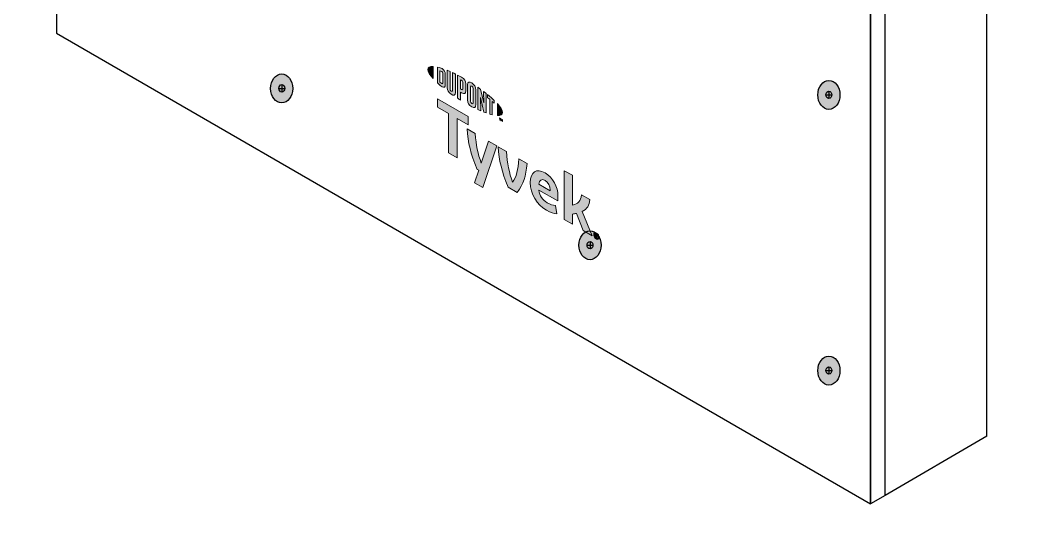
# Model space of a CAD drawing. Extents: x -1279 to 5791, y -3809 to 1769.
# Drawn here: x 387.8 to 720.5, y -3066.6 to -2899.1 of the extents above; entities that cross this region are included whole.
import ezdxf

# ---------------------------------------------------------------- set-up
doc = ezdxf.new("R2010")
doc.units = 0
doc.header["$MEASUREMENT"] = 0
for name, color, linetype, lineweight in [('G-ANNO-TTLB', 7, 'Continuous', 0), ('TYVEK', 7, 'Continuous', 0), ('X-REF - TRACED', 7, 'Continuous', 0)]:
    doc.layers.add(name, color=color, linetype=linetype, lineweight=lineweight)

# ---------------------------------------------------------------- blocks, each defined once
blk = doc.blocks.new('Block_109')
at = {"layer": 'TYVEK', "true_color": 0x003b71, "transparency": 33554687}
h = blk.add_hatch(color=156, dxfattribs=at)
h.dxf.hatch_style = 2
edge = h.paths.add_edge_path()
edge.add_ellipse((474.16, -2921.69), major_axis=(0, 4.78), ratio=0.766948, start_angle=0, end_angle=360)
h = blk.add_hatch(color=156, dxfattribs=at)
h.dxf.hatch_style = 2
edge = h.paths.add_edge_path()
edge.add_ellipse((654.83, -2923.84), major_axis=(0, 4.78), ratio=0.766948, start_angle=0, end_angle=360)
h = blk.add_hatch(color=156, dxfattribs=at)
h.dxf.hatch_style = 2
edge = h.paths.add_edge_path()
edge.add_ellipse((575.95, -2973.51), major_axis=(0, 4.78), ratio=0.766948, start_angle=0, end_angle=360)
h = blk.add_hatch(color=156, dxfattribs=at)
h.dxf.hatch_style = 2
edge = h.paths.add_edge_path()
edge.add_ellipse((654.83, -3014.95), major_axis=(0, 4.78), ratio=0.766948, start_angle=0, end_angle=360)
at = {"layer": 'TYVEK', "color": 18, "lineweight": 25, "true_color": 0x080808}
for p, q in [((474.16, -2920.43), (474.16, -2922.9)), ((473.19, -2921.66), (475.13, -2921.66)), ((653.86, -2923.81), (655.8, -2923.81)), ((654.83, -2922.58), (654.83, -2925.05)), ((574.98, -2973.48), (576.93, -2973.48)), ((575.95, -2972.24), (575.95, -2974.71)), ((654.83, -3013.69), (654.83, -3016.15)), ((653.86, -3014.92), (655.8, -3014.92))]:
    blk.add_line(p, q, dxfattribs=at)
at = {"layer": 'TYVEK', "color": 18, "lineweight": 25, "true_color": 0x000000}
for centre in [(474.16, -2921.69), (654.83, -2923.84), (575.95, -2973.51), (654.83, -3014.95)]:
    blk.add_ellipse(centre, major_axis=(0, 4.78), ratio=0.766948, dxfattribs=at)
at = {"layer": 'TYVEK', "color": 18, "lineweight": 25, "true_color": 0x080808}
for centre in [(474.16, -2921.66), (654.83, -2923.81), (575.95, -2973.48), (654.83, -3014.92)]:
    blk.add_ellipse(centre, major_axis=(0, 1.23), ratio=0.788846, dxfattribs=at)
blk = doc.blocks.new('Block_443')
at = {"layer": 'X-REF - TRACED', "true_color": 0x848484, "transparency": 33554687}
h = blk.add_hatch(color=252, dxfattribs=at)
h.dxf.hatch_style = 2
edge = h.paths.add_edge_path()
edge.add_spline(control_points=[(522.43, -2915.44), (522.43, -2916.16), (523.04, -2917.19), (524.11, -2918.39), (524.11, -2918.39), (524.11, -2914.45), (524.11, -2914.45), (523.04, -2914.41), (522.43, -2914.73), (522.43, -2915.44)], knot_values=[0, 0, 0, 0, 1, 1, 1, 2, 2, 2, 3, 3, 3, 3], degree=3, periodic=0)
h = blk.add_hatch(color=252, dxfattribs=at)
h.dxf.hatch_style = 2
edge = h.paths.add_edge_path()
edge.add_spline(control_points=[(527.31, -2919.87), (527.31, -2920.18), (527.16, -2920.18), (526.97, -2920.08), (526.82, -2919.99), (526.59, -2919.8), (526.41, -2919.63), (526.41, -2919.63), (526.41, -2915.86), (526.41, -2915.86), (526.59, -2915.91), (526.82, -2915.98), (526.97, -2916.07), (527.16, -2916.18), (527.31, -2916.37), (527.31, -2916.67), (527.31, -2916.67), (527.31, -2919.87), (527.31, -2919.87)], knot_values=[0, 0, 0, 0, 1, 1, 1, 2, 2, 2, 3, 3, 3, 4, 4, 4, 5, 5, 5, 6, 6, 6, 6], degree=3, periodic=0)
edge = h.paths.add_edge_path()
edge.add_spline(control_points=[(527.09, -2915.15), (526.79, -2914.98), (526.36, -2914.84), (525.59, -2914.66), (525.59, -2914.66), (525.59, -2919.89), (525.59, -2919.89), (526.27, -2920.52), (526.79, -2920.96), (527.09, -2921.13), (527.78, -2921.53), (528.16, -2921.27), (528.16, -2920.5), (528.16, -2920.5), (528.16, -2917.03), (528.16, -2917.03), (528.16, -2916.26), (527.78, -2915.55), (527.09, -2915.15)], knot_values=[0, 0, 0, 0, 1, 1, 1, 2, 2, 2, 3, 3, 3, 4, 4, 4, 5, 5, 5, 6, 6, 6, 6], degree=3, periodic=0)
h = blk.add_hatch(color=252, dxfattribs=at)
h.dxf.hatch_style = 2
edge = h.paths.add_edge_path()
edge.add_spline(control_points=[(530.56, -2922.36), (530.56, -2922.66), (530.47, -2922.8), (530.14, -2922.56), (529.81, -2922.33), (529.73, -2922.12), (529.73, -2921.77), (529.73, -2921.77), (529.73, -2916.08), (529.73, -2916.08), (529.51, -2915.98), (529.03, -2915.78), (528.83, -2915.7), (528.83, -2915.7), (528.83, -2921.45), (528.83, -2921.45), (528.83, -2922.37), (529.22, -2922.95), (530.14, -2923.6), (530.98, -2924.2), (531.5, -2924.01), (531.5, -2922.99), (531.5, -2922.99), (531.5, -2916.91), (531.5, -2916.91), (531.32, -2916.82), (530.74, -2916.55), (530.56, -2916.46), (530.56, -2916.46), (530.56, -2922.36), (530.56, -2922.36)], knot_values=[0, 0, 0, 0, 1, 1, 1, 2, 2, 2, 3, 3, 3, 4, 4, 4, 5, 5, 5, 6, 6, 6, 7, 7, 7, 8, 8, 8, 9, 9, 9, 10, 10, 10, 10], degree=3, periodic=0)
h = blk.add_hatch(color=252, dxfattribs=at)
h.dxf.hatch_style = 2
edge = h.paths.add_edge_path()
edge.add_spline(control_points=[(533.98, -2921.83), (533.98, -2922.16), (533.88, -2922.27), (533.5, -2922.05), (533.5, -2922.05), (533.17, -2921.86), (533.17, -2921.86), (533.17, -2921.86), (533.17, -2918.84), (533.17, -2918.84), (533.31, -2918.92), (533.39, -2918.96), (533.48, -2919.01), (533.89, -2919.25), (533.98, -2919.48), (533.98, -2919.82), (533.98, -2919.82), (533.98, -2921.83), (533.98, -2921.83)], knot_values=[0, 0, 0, 0, 1, 1, 1, 2, 2, 2, 3, 3, 3, 4, 4, 4, 5, 5, 5, 6, 6, 6, 6], degree=3, periodic=0)
edge = h.paths.add_edge_path()
edge.add_spline(control_points=[(533.53, -2917.98), (533.37, -2917.88), (532.78, -2917.56), (532.23, -2917.28), (532.23, -2917.28), (532.23, -2924.94), (532.23, -2924.94), (532.41, -2925.06), (532.9, -2925.37), (533.17, -2925.53), (533.17, -2925.53), (533.17, -2922.93), (533.17, -2922.93), (533.17, -2922.93), (533.53, -2923.14), (533.53, -2923.14), (534.52, -2923.7), (534.92, -2923.43), (534.92, -2922.46), (534.92, -2922.46), (534.92, -2920.21), (534.92, -2920.21), (534.92, -2919.25), (534.46, -2918.51), (533.53, -2917.98)], knot_values=[0, 0, 0, 0, 1, 1, 1, 2, 2, 2, 3, 3, 3, 4, 4, 4, 5, 5, 5, 6, 6, 6, 7, 7, 7, 8, 8, 8, 8], degree=3, periodic=0)
h = blk.add_hatch(color=252, dxfattribs=at)
h.dxf.hatch_style = 2
edge = h.paths.add_edge_path()
edge.add_spline(control_points=[(537.33, -2926.44), (537.33, -2926.74), (537.24, -2926.85), (536.91, -2926.67), (536.57, -2926.48), (536.47, -2926.26), (536.47, -2925.95), (536.47, -2925.95), (536.47, -2921.18), (536.47, -2921.18), (536.47, -2920.86), (536.57, -2920.74), (536.91, -2920.95), (537.24, -2921.15), (537.33, -2921.37), (537.33, -2921.67), (537.33, -2921.67), (537.33, -2926.44), (537.33, -2926.44)], knot_values=[0, 0, 0, 0, 1, 1, 1, 2, 2, 2, 3, 3, 3, 4, 4, 4, 5, 5, 5, 6, 6, 6, 6], degree=3, periodic=0)
edge = h.paths.add_edge_path()
edge.add_spline(control_points=[(536.91, -2919.88), (536.04, -2919.33), (535.52, -2919.47), (535.52, -2920.48), (535.52, -2920.48), (535.52, -2925.49), (535.52, -2925.49), (535.52, -2926.55), (535.99, -2927.26), (536.91, -2927.74), (537.81, -2928.22), (538.27, -2928.1), (538.27, -2926.97), (538.27, -2926.97), (538.27, -2922.19), (538.27, -2922.19), (538.27, -2921.11), (537.85, -2920.48), (536.91, -2919.88)], knot_values=[0, 0, 0, 0, 1, 1, 1, 2, 2, 2, 3, 3, 3, 4, 4, 4, 5, 5, 5, 6, 6, 6, 6], degree=3, periodic=0)
h = blk.add_hatch(color=252, dxfattribs=at)
h.dxf.hatch_style = 2
edge = h.paths.add_edge_path()
edge.add_spline(control_points=[(540.88, -2926.44), (540.88, -2926.44), (539.84, -2921.95), (539.84, -2921.95), (539.55, -2921.74), (539.21, -2921.5), (538.95, -2921.32), (538.95, -2921.32), (538.95, -2928.66), (538.95, -2928.66), (539.13, -2928.75), (539.61, -2928.96), (539.85, -2929.07), (539.85, -2929.07), (539.78, -2924.7), (539.78, -2924.7), (539.78, -2924.7), (540.88, -2929.49), (540.88, -2929.49), (541.11, -2929.58), (541.45, -2929.71), (541.68, -2929.79), (541.68, -2929.79), (541.68, -2923.34), (541.68, -2923.34), (541.44, -2923.15), (541.02, -2922.82), (540.81, -2922.67), (540.81, -2922.67), (540.88, -2926.44), (540.88, -2926.44)], knot_values=[0, 0, 0, 0, 1, 1, 1, 2, 2, 2, 3, 3, 3, 4, 4, 4, 5, 5, 5, 6, 6, 6, 7, 7, 7, 8, 8, 8, 9, 9, 9, 10, 10, 10, 10], degree=3, periodic=0)
h = blk.add_hatch(color=252, dxfattribs=at)
h.dxf.hatch_style = 2
edge = h.paths.add_edge_path()
edge.add_spline(control_points=[(542.14, -2924.74), (542.38, -2924.92), (542.6, -2925.1), (542.83, -2925.29), (542.83, -2925.29), (542.83, -2930.17), (542.83, -2930.17), (543.03, -2930.23), (543.41, -2930.34), (543.67, -2930.4), (543.67, -2930.4), (543.67, -2926), (543.67, -2926), (543.91, -2926.22), (544.14, -2926.42), (544.35, -2926.61), (544.35, -2926.61), (544.35, -2925.67), (544.35, -2925.67), (543.69, -2925.02), (542.98, -2924.39), (542.14, -2923.71), (542.14, -2923.71), (542.14, -2924.74), (542.14, -2924.74)], knot_values=[0, 0, 0, 0, 1, 1, 1, 2, 2, 2, 3, 3, 3, 4, 4, 4, 5, 5, 5, 6, 6, 6, 7, 7, 7, 8, 8, 8, 8], degree=3, periodic=0)
h = blk.add_hatch(color=252, dxfattribs=at)
h.dxf.hatch_style = 2
edge = h.paths.add_edge_path()
edge.add_spline(control_points=[(547.04, -2929.65), (547.04, -2930.37), (546.43, -2930.69), (545.36, -2930.66), (545.36, -2930.66), (545.36, -2926.71), (545.36, -2926.71), (546.43, -2927.91), (547.04, -2928.93), (547.04, -2929.65)], knot_values=[0, 0, 0, 0, 1, 1, 1, 2, 2, 2, 3, 3, 3, 3], degree=3, periodic=0)
h = blk.add_hatch(color=252, dxfattribs=at)
h.dxf.hatch_style = 2
edge = h.paths.add_edge_path()
edge.add_spline(control_points=[(546.54, -2931.73), (546.54, -2931.73), (546.64, -2931.79), (546.64, -2931.79), (546.64, -2931.79), (546.79, -2932.15), (546.79, -2932.15), (546.79, -2932.15), (546.94, -2931.97), (546.94, -2931.97), (546.94, -2931.97), (547.04, -2932.02), (547.04, -2932.02), (547.04, -2932.02), (547.04, -2932.59), (547.04, -2932.59), (547.04, -2932.59), (546.95, -2932.54), (546.95, -2932.54), (546.95, -2932.54), (546.95, -2932.13), (546.95, -2932.13), (546.95, -2932.13), (546.79, -2932.32), (546.79, -2932.32), (546.79, -2932.32), (546.78, -2932.31), (546.78, -2932.31), (546.78, -2932.31), (546.63, -2931.95), (546.63, -2931.95), (546.63, -2931.95), (546.63, -2932.36), (546.63, -2932.36), (546.63, -2932.36), (546.54, -2932.3), (546.54, -2932.3), (546.54, -2932.3), (546.54, -2931.73), (546.54, -2931.73)], knot_values=[0, 0, 0, 0, 1, 1, 1, 2, 2, 2, 3, 3, 3, 4, 4, 4, 5, 5, 5, 6, 6, 6, 7, 7, 7, 8, 8, 8, 9, 9, 9, 10, 10, 10, 11, 11, 11, 12, 12, 12, 13, 13, 13, 13], degree=3, periodic=0)
edge = h.paths.add_edge_path()
edge.add_spline(control_points=[(546.18, -2931.63), (546.18, -2931.63), (546.03, -2931.54), (546.03, -2931.54), (546.03, -2931.54), (546.03, -2931.44), (546.03, -2931.44), (546.03, -2931.44), (546.43, -2931.67), (546.43, -2931.67), (546.43, -2931.67), (546.43, -2931.77), (546.43, -2931.77), (546.43, -2931.77), (546.28, -2931.68), (546.28, -2931.68), (546.28, -2931.68), (546.28, -2932.15), (546.28, -2932.15), (546.28, -2932.15), (546.18, -2932.1), (546.18, -2932.1), (546.18, -2932.1), (546.18, -2931.63), (546.18, -2931.63)], knot_values=[0, 0, 0, 0, 1, 1, 1, 2, 2, 2, 3, 3, 3, 4, 4, 4, 5, 5, 5, 6, 6, 6, 7, 7, 7, 8, 8, 8, 8], degree=3, periodic=0)
at = {"layer": 'X-REF - TRACED'}
for points, knots in [([(522.43, -2915.44), (522.43, -2916.16), (523.04, -2917.19), (524.11, -2918.39), (524.11, -2918.39), (524.11, -2914.45), (524.11, -2914.45), (523.04, -2914.41), (522.43, -2914.73), (522.43, -2915.44)], [0, 0, 0, 0, 1, 1, 1, 2, 2, 2, 3, 3, 3, 3]), ([(527.09, -2915.15), (526.79, -2914.98), (526.36, -2914.84), (525.59, -2914.66), (525.59, -2914.66), (525.59, -2919.89), (525.59, -2919.89), (526.27, -2920.52), (526.79, -2920.96), (527.09, -2921.13), (527.78, -2921.53), (528.16, -2921.27), (528.16, -2920.5), (528.16, -2920.5), (528.16, -2917.03), (528.16, -2917.03), (528.16, -2916.26), (527.78, -2915.55), (527.09, -2915.15)], [0, 0, 0, 0, 1, 1, 1, 2, 2, 2, 3, 3, 3, 4, 4, 4, 5, 5, 5, 6, 6, 6, 6]), ([(527.31, -2919.87), (527.31, -2920.18), (527.16, -2920.18), (526.97, -2920.08), (526.82, -2919.99), (526.59, -2919.8), (526.41, -2919.63), (526.41, -2919.63), (526.41, -2915.86), (526.41, -2915.86), (526.59, -2915.91), (526.82, -2915.98), (526.97, -2916.07), (527.16, -2916.18), (527.31, -2916.37), (527.31, -2916.67), (527.31, -2916.67), (527.31, -2919.87), (527.31, -2919.87)], [0, 0, 0, 0, 1, 1, 1, 2, 2, 2, 3, 3, 3, 4, 4, 4, 5, 5, 5, 6, 6, 6, 6]), ([(530.56, -2922.36), (530.56, -2922.66), (530.47, -2922.8), (530.14, -2922.56), (529.81, -2922.33), (529.73, -2922.12), (529.73, -2921.77), (529.73, -2921.77), (529.73, -2916.08), (529.73, -2916.08), (529.51, -2915.98), (529.03, -2915.78), (528.83, -2915.7), (528.83, -2915.7), (528.83, -2921.45), (528.83, -2921.45), (528.83, -2922.37), (529.22, -2922.95), (530.14, -2923.6), (530.98, -2924.2), (531.5, -2924.01), (531.5, -2922.99), (531.5, -2922.99), (531.5, -2916.91), (531.5, -2916.91), (531.32, -2916.82), (530.74, -2916.55), (530.56, -2916.46), (530.56, -2916.46), (530.56, -2922.36), (530.56, -2922.36)], [0, 0, 0, 0, 1, 1, 1, 2, 2, 2, 3, 3, 3, 4, 4, 4, 5, 5, 5, 6, 6, 6, 7, 7, 7, 8, 8, 8, 9, 9, 9, 10, 10, 10, 10]), ([(533.53, -2917.98), (533.37, -2917.88), (532.78, -2917.56), (532.23, -2917.28), (532.23, -2917.28), (532.23, -2924.94), (532.23, -2924.94), (532.41, -2925.06), (532.9, -2925.37), (533.17, -2925.53), (533.17, -2925.53), (533.17, -2922.93), (533.17, -2922.93), (533.17, -2922.93), (533.53, -2923.14), (533.53, -2923.14), (534.52, -2923.7), (534.92, -2923.43), (534.92, -2922.46), (534.92, -2922.46), (534.92, -2920.21), (534.92, -2920.21), (534.92, -2919.25), (534.46, -2918.51), (533.53, -2917.98)], [0, 0, 0, 0, 1, 1, 1, 2, 2, 2, 3, 3, 3, 4, 4, 4, 5, 5, 5, 6, 6, 6, 7, 7, 7, 8, 8, 8, 8]), ([(533.98, -2921.83), (533.98, -2922.16), (533.88, -2922.27), (533.5, -2922.05), (533.5, -2922.05), (533.17, -2921.86), (533.17, -2921.86), (533.17, -2921.86), (533.17, -2918.84), (533.17, -2918.84), (533.31, -2918.92), (533.39, -2918.96), (533.48, -2919.01), (533.89, -2919.25), (533.98, -2919.48), (533.98, -2919.82), (533.98, -2919.82), (533.98, -2921.83), (533.98, -2921.83)], [0, 0, 0, 0, 1, 1, 1, 2, 2, 2, 3, 3, 3, 4, 4, 4, 5, 5, 5, 6, 6, 6, 6]), ([(536.91, -2919.88), (536.04, -2919.33), (535.52, -2919.47), (535.52, -2920.48), (535.52, -2920.48), (535.52, -2925.49), (535.52, -2925.49), (535.52, -2926.55), (535.99, -2927.26), (536.91, -2927.74), (537.81, -2928.22), (538.27, -2928.1), (538.27, -2926.97), (538.27, -2926.97), (538.27, -2922.19), (538.27, -2922.19), (538.27, -2921.11), (537.85, -2920.48), (536.91, -2919.88)], [0, 0, 0, 0, 1, 1, 1, 2, 2, 2, 3, 3, 3, 4, 4, 4, 5, 5, 5, 6, 6, 6, 6]), ([(537.33, -2926.44), (537.33, -2926.74), (537.24, -2926.85), (536.91, -2926.67), (536.57, -2926.48), (536.47, -2926.26), (536.47, -2925.95), (536.47, -2925.95), (536.47, -2921.18), (536.47, -2921.18), (536.47, -2920.86), (536.57, -2920.74), (536.91, -2920.95), (537.24, -2921.15), (537.33, -2921.37), (537.33, -2921.67), (537.33, -2921.67), (537.33, -2926.44), (537.33, -2926.44)], [0, 0, 0, 0, 1, 1, 1, 2, 2, 2, 3, 3, 3, 4, 4, 4, 5, 5, 5, 6, 6, 6, 6]), ([(540.88, -2926.44), (540.88, -2926.44), (539.84, -2921.95), (539.84, -2921.95), (539.55, -2921.74), (539.21, -2921.5), (538.95, -2921.32), (538.95, -2921.32), (538.95, -2928.66), (538.95, -2928.66), (539.13, -2928.75), (539.61, -2928.96), (539.85, -2929.07), (539.85, -2929.07), (539.78, -2924.7), (539.78, -2924.7), (539.78, -2924.7), (540.88, -2929.49), (540.88, -2929.49), (541.11, -2929.58), (541.45, -2929.71), (541.68, -2929.79), (541.68, -2929.79), (541.68, -2923.34), (541.68, -2923.34), (541.44, -2923.15), (541.02, -2922.82), (540.81, -2922.67), (540.81, -2922.67), (540.88, -2926.44), (540.88, -2926.44)], [0, 0, 0, 0, 1, 1, 1, 2, 2, 2, 3, 3, 3, 4, 4, 4, 5, 5, 5, 6, 6, 6, 7, 7, 7, 8, 8, 8, 9, 9, 9, 10, 10, 10, 10]), ([(542.14, -2924.74), (542.38, -2924.92), (542.6, -2925.1), (542.83, -2925.29), (542.83, -2925.29), (542.83, -2930.17), (542.83, -2930.17), (543.03, -2930.23), (543.41, -2930.34), (543.67, -2930.4), (543.67, -2930.4), (543.67, -2926), (543.67, -2926), (543.91, -2926.22), (544.14, -2926.42), (544.35, -2926.61), (544.35, -2926.61), (544.35, -2925.67), (544.35, -2925.67), (543.69, -2925.02), (542.98, -2924.39), (542.14, -2923.71), (542.14, -2923.71), (542.14, -2924.74), (542.14, -2924.74)], [0, 0, 0, 0, 1, 1, 1, 2, 2, 2, 3, 3, 3, 4, 4, 4, 5, 5, 5, 6, 6, 6, 7, 7, 7, 8, 8, 8, 8]), ([(547.04, -2929.65), (547.04, -2930.37), (546.43, -2930.69), (545.36, -2930.66), (545.36, -2930.66), (545.36, -2926.71), (545.36, -2926.71), (546.43, -2927.91), (547.04, -2928.93), (547.04, -2929.65)], [0, 0, 0, 0, 1, 1, 1, 2, 2, 2, 3, 3, 3, 3]), ([(546.18, -2931.63), (546.18, -2931.63), (546.03, -2931.54), (546.03, -2931.54), (546.03, -2931.54), (546.03, -2931.44), (546.03, -2931.44), (546.03, -2931.44), (546.43, -2931.67), (546.43, -2931.67), (546.43, -2931.67), (546.43, -2931.77), (546.43, -2931.77), (546.43, -2931.77), (546.28, -2931.68), (546.28, -2931.68), (546.28, -2931.68), (546.28, -2932.15), (546.28, -2932.15), (546.28, -2932.15), (546.18, -2932.1), (546.18, -2932.1), (546.18, -2932.1), (546.18, -2931.63), (546.18, -2931.63)], [0, 0, 0, 0, 1, 1, 1, 2, 2, 2, 3, 3, 3, 4, 4, 4, 5, 5, 5, 6, 6, 6, 7, 7, 7, 8, 8, 8, 8]), ([(546.54, -2931.73), (546.54, -2931.73), (546.64, -2931.79), (546.64, -2931.79), (546.64, -2931.79), (546.79, -2932.15), (546.79, -2932.15), (546.79, -2932.15), (546.94, -2931.97), (546.94, -2931.97), (546.94, -2931.97), (547.04, -2932.02), (547.04, -2932.02), (547.04, -2932.02), (547.04, -2932.59), (547.04, -2932.59), (547.04, -2932.59), (546.95, -2932.54), (546.95, -2932.54), (546.95, -2932.54), (546.95, -2932.13), (546.95, -2932.13), (546.95, -2932.13), (546.79, -2932.32), (546.79, -2932.32), (546.79, -2932.32), (546.78, -2932.31), (546.78, -2932.31), (546.78, -2932.31), (546.63, -2931.95), (546.63, -2931.95), (546.63, -2931.95), (546.63, -2932.36), (546.63, -2932.36), (546.63, -2932.36), (546.54, -2932.3), (546.54, -2932.3), (546.54, -2932.3), (546.54, -2931.73), (546.54, -2931.73)], [0, 0, 0, 0, 1, 1, 1, 2, 2, 2, 3, 3, 3, 4, 4, 4, 5, 5, 5, 6, 6, 6, 7, 7, 7, 8, 8, 8, 9, 9, 9, 10, 10, 10, 11, 11, 11, 12, 12, 12, 13, 13, 13, 13])]:
    blk.add_open_spline(points, degree=3, knots=knots, dxfattribs=at)
blk = doc.blocks.new('Block_447')
at = {"layer": 'X-REF - TRACED', "true_color": 0x848484, "transparency": 33554687}
h = blk.add_hatch(color=252, dxfattribs=at)
h.dxf.hatch_style = 2
h.paths.add_polyline_path([(535.69, -2930.98), (525.59, -2925.14), (525.59, -2927.89), (529.23, -2929.99), (529.23, -2942.99), (532.04, -2944.61), (532.04, -2931.61), (535.69, -2933.72)])
h = blk.add_hatch(color=252, dxfattribs=at)
h.dxf.hatch_style = 2
edge = h.paths.add_edge_path()
edge.add_spline(control_points=[(552.48, -2944.92), (552.3, -2948.66), (551.56, -2950.84), (550.4, -2952.71), (549.28, -2949.53), (548.55, -2946.5), (548.34, -2942.53), (548.34, -2942.53), (545.61, -2940.96), (545.61, -2940.96), (545.91, -2945.65), (546.79, -2949.06), (548.91, -2954.35), (548.91, -2954.35), (551.91, -2956.08), (551.91, -2956.08), (553.95, -2953.19), (554.79, -2950.78), (555.18, -2946.48), (555.18, -2946.48), (552.48, -2944.92), (552.48, -2944.92)], knot_values=[0, 0, 0, 0, 1, 1, 1, 2, 2, 2, 3, 3, 3, 4, 4, 4, 5, 5, 5, 6, 6, 6, 7, 7, 7, 7], degree=3, periodic=0)
h = blk.add_hatch(color=252, dxfattribs=at)
h.dxf.hatch_style = 2
edge = h.paths.add_edge_path()
edge.add_spline(control_points=[(559.05, -2953.37), (559.05, -2953.37), (562.77, -2955.52), (562.77, -2955.52), (562.77, -2955.52), (562.77, -2955.25), (562.77, -2955.25), (562.77, -2953.99), (562.19, -2952.73), (561.11, -2952.11), (559.97, -2951.45), (559.22, -2951.94), (559.05, -2953.37)], knot_values=[0, 0, 0, 0, 1, 1, 1, 2, 2, 2, 3, 3, 3, 4, 4, 4, 4], degree=3, periodic=0)
edge = h.paths.add_edge_path()
edge.add_spline(control_points=[(564.99, -2963.14), (564.13, -2963.09), (562.85, -2962.67), (561.56, -2961.92), (558.4, -2960.1), (556.24, -2956.56), (556.24, -2952.83), (556.24, -2949.25), (558.22, -2947.97), (561.11, -2949.63), (563.68, -2951.12), (565.36, -2954.18), (565.36, -2957.19), (565.36, -2957.87), (565.32, -2958.43), (565.28, -2958.86), (565.28, -2958.86), (559.09, -2955.28), (559.09, -2955.28), (559.34, -2957.22), (560.26, -2958.57), (561.83, -2959.47), (562.79, -2960.03), (563.72, -2960.31), (564.56, -2960.39), (564.56, -2960.39), (564.99, -2963.14), (564.99, -2963.14)], knot_values=[0, 0, 0, 0, 1, 1, 1, 2, 2, 2, 3, 3, 3, 4, 4, 4, 5, 5, 5, 6, 6, 6, 7, 7, 7, 8, 8, 8, 9, 9, 9, 9], degree=3, periodic=0)
h = blk.add_hatch(color=252, dxfattribs=at)
h.dxf.hatch_style = 2
edge = h.paths.add_edge_path()
edge.add_spline(control_points=[(573.38, -2962.34), (573.38, -2962.34), (576.64, -2970.36), (576.64, -2970.36), (576.64, -2970.36), (573.7, -2968.66), (573.7, -2968.66), (573.7, -2968.66), (571.44, -2962.98), (571.44, -2962.98), (571.03, -2963.07), (570.6, -2963.16), (570.13, -2963.23), (570.13, -2963.23), (570.13, -2966.6), (570.13, -2966.6), (570.13, -2966.6), (567.42, -2965.04), (567.42, -2965.04), (567.42, -2965.04), (567.42, -2948.92), (567.42, -2948.92), (567.42, -2948.92), (570.13, -2950.32), (570.13, -2950.32), (570.13, -2950.32), (570.13, -2960.24), (570.13, -2960.24), (571.97, -2959.93), (572.88, -2958.88), (573.19, -2956.88), (573.19, -2956.88), (575.88, -2958.43), (575.88, -2958.43), (575.82, -2960.33), (574.95, -2961.56), (573.38, -2962.34)], knot_values=[0, 0, 0, 0, 1, 1, 1, 2, 2, 2, 3, 3, 3, 4, 4, 4, 5, 5, 5, 6, 6, 6, 7, 7, 7, 8, 8, 8, 9, 9, 9, 10, 10, 10, 11, 11, 11, 12, 12, 12, 12], degree=3, periodic=0)
at = {"layer": 'X-REF - TRACED'}
blk.add_lwpolyline([(535.69, -2930.98), (525.59, -2925.14), (525.59, -2927.89), (529.23, -2929.99), (529.23, -2942.99), (532.04, -2944.61), (532.04, -2931.61), (535.69, -2933.72)], close=True, dxfattribs=at)
for points, knots in [([(552.48, -2944.92), (552.3, -2948.66), (551.56, -2950.84), (550.4, -2952.71), (549.28, -2949.53), (548.55, -2946.5), (548.34, -2942.53), (548.34, -2942.53), (545.61, -2940.96), (545.61, -2940.96), (545.91, -2945.65), (546.79, -2949.06), (548.91, -2954.35), (548.91, -2954.35), (551.91, -2956.08), (551.91, -2956.08), (553.95, -2953.19), (554.79, -2950.78), (555.18, -2946.48), (555.18, -2946.48), (552.48, -2944.92), (552.48, -2944.92)], [0, 0, 0, 0, 1, 1, 1, 2, 2, 2, 3, 3, 3, 4, 4, 4, 5, 5, 5, 6, 6, 6, 7, 7, 7, 7]), ([(564.99, -2963.14), (564.13, -2963.09), (562.85, -2962.67), (561.56, -2961.92), (558.4, -2960.1), (556.24, -2956.56), (556.24, -2952.83), (556.24, -2949.25), (558.22, -2947.97), (561.11, -2949.63), (563.68, -2951.12), (565.36, -2954.18), (565.36, -2957.19), (565.36, -2957.87), (565.32, -2958.43), (565.28, -2958.86), (565.28, -2958.86), (559.09, -2955.28), (559.09, -2955.28), (559.34, -2957.22), (560.26, -2958.57), (561.83, -2959.47), (562.79, -2960.03), (563.72, -2960.31), (564.56, -2960.39), (564.56, -2960.39), (564.99, -2963.14), (564.99, -2963.14)], [0, 0, 0, 0, 1, 1, 1, 2, 2, 2, 3, 3, 3, 4, 4, 4, 5, 5, 5, 6, 6, 6, 7, 7, 7, 8, 8, 8, 9, 9, 9, 9]), ([(559.05, -2953.37), (559.05, -2953.37), (562.77, -2955.52), (562.77, -2955.52), (562.77, -2955.52), (562.77, -2955.25), (562.77, -2955.25), (562.77, -2953.99), (562.19, -2952.73), (561.11, -2952.11), (559.97, -2951.45), (559.22, -2951.94), (559.05, -2953.37)], [0, 0, 0, 0, 1, 1, 1, 2, 2, 2, 3, 3, 3, 4, 4, 4, 4]), ([(573.38, -2962.34), (573.38, -2962.34), (576.64, -2970.36), (576.64, -2970.36), (576.64, -2970.36), (573.7, -2968.66), (573.7, -2968.66), (573.7, -2968.66), (571.44, -2962.98), (571.44, -2962.98), (571.03, -2963.07), (570.6, -2963.16), (570.13, -2963.23), (570.13, -2963.23), (570.13, -2966.6), (570.13, -2966.6), (570.13, -2966.6), (567.42, -2965.04), (567.42, -2965.04), (567.42, -2965.04), (567.42, -2948.92), (567.42, -2948.92), (567.42, -2948.92), (570.13, -2950.32), (570.13, -2950.32), (570.13, -2950.32), (570.13, -2960.24), (570.13, -2960.24), (571.97, -2959.93), (572.88, -2958.88), (573.19, -2956.88), (573.19, -2956.88), (575.88, -2958.43), (575.88, -2958.43), (575.82, -2960.33), (574.95, -2961.56), (573.38, -2962.34)], [0, 0, 0, 0, 1, 1, 1, 2, 2, 2, 3, 3, 3, 4, 4, 4, 5, 5, 5, 6, 6, 6, 7, 7, 7, 8, 8, 8, 9, 9, 9, 10, 10, 10, 11, 11, 11, 12, 12, 12, 12])]:
    blk.add_open_spline(points, degree=3, knots=knots, dxfattribs=at)
blk = doc.blocks.new('Block_446')
at = {"layer": 'X-REF - TRACED', "true_color": 0x848484, "transparency": 33554687}
h = blk.add_hatch(color=252, dxfattribs=at)
h.dxf.hatch_style = 2
edge = h.paths.add_edge_path()
edge.add_spline(control_points=[(542.43, -2939.12), (542.43, -2939.12), (540, -2946.36), (540, -2946.36), (538.96, -2943.33), (538.29, -2940.4), (538.08, -2936.61), (538.08, -2936.61), (535.36, -2935.04), (535.36, -2935.04), (535.65, -2939.73), (536.54, -2943.14), (538.65, -2948.43), (538.65, -2948.43), (539.2, -2948.74), (539.2, -2948.74), (539.2, -2948.74), (537.81, -2952.88), (537.81, -2952.88), (537.81, -2952.88), (540.52, -2954.45), (540.52, -2954.45), (540.52, -2954.45), (545.13, -2940.68), (545.13, -2940.68), (545.13, -2940.68), (542.43, -2939.12), (542.43, -2939.12)], knot_values=[0, 0, 0, 0, 1, 1, 1, 2, 2, 2, 3, 3, 3, 4, 4, 4, 5, 5, 5, 6, 6, 6, 7, 7, 7, 8, 8, 8, 9, 9, 9, 9], degree=3, periodic=0)
at = {"layer": 'X-REF - TRACED'}
blk.add_open_spline([(542.43, -2939.12), (542.43, -2939.12), (540, -2946.36), (540, -2946.36), (538.96, -2943.33), (538.29, -2940.4), (538.08, -2936.61), (538.08, -2936.61), (535.36, -2935.04), (535.36, -2935.04), (535.65, -2939.73), (536.54, -2943.14), (538.65, -2948.43), (538.65, -2948.43), (539.2, -2948.74), (539.2, -2948.74), (539.2, -2948.74), (537.81, -2952.88), (537.81, -2952.88), (537.81, -2952.88), (540.52, -2954.45), (540.52, -2954.45), (540.52, -2954.45), (545.13, -2940.68), (545.13, -2940.68), (545.13, -2940.68), (542.43, -2939.12), (542.43, -2939.12)], degree=3, knots=[0, 0, 0, 0, 1, 1, 1, 2, 2, 2, 3, 3, 3, 4, 4, 4, 5, 5, 5, 6, 6, 6, 7, 7, 7, 8, 8, 8, 9, 9, 9, 9], dxfattribs=at)
blk.add_blockref('Block_447', (0, 0), dxfattribs=at)
blk = doc.blocks.new('Block_448')
at = {"layer": 'X-REF - TRACED', "true_color": 0x848484, "transparency": 33554687}
h = blk.add_hatch(color=252, dxfattribs=at)
h.dxf.hatch_style = 2
edge = h.paths.add_edge_path()
edge.add_spline(control_points=[(577.94, -2970.05), (577.94, -2970.05), (577.94, -2970.34), (577.94, -2970.34), (577.94, -2970.34), (578.05, -2970.41), (578.05, -2970.41), (578.16, -2970.47), (578.22, -2970.47), (578.22, -2970.36), (578.22, -2970.25), (578.16, -2970.18), (578.05, -2970.11), (578.05, -2970.11), (577.94, -2970.05), (577.94, -2970.05)], knot_values=[0, 0, 0, 0, 1, 1, 1, 2, 2, 2, 3, 3, 3, 4, 4, 4, 5, 5, 5, 5], degree=3, periodic=0)
edge = h.paths.add_edge_path()
edge.add_spline(control_points=[(577.75, -2969.75), (577.75, -2969.75), (578.05, -2969.93), (578.05, -2969.93), (578.29, -2970.06), (578.4, -2970.26), (578.4, -2970.47), (578.4, -2970.61), (578.35, -2970.68), (578.23, -2970.66), (578.29, -2970.83), (578.37, -2970.99), (578.46, -2971.18), (578.46, -2971.18), (578.24, -2971.05), (578.24, -2971.05), (578.15, -2970.88), (578.09, -2970.74), (578.04, -2970.59), (578.04, -2970.59), (577.94, -2970.53), (577.94, -2970.53), (577.94, -2970.53), (577.94, -2970.88), (577.94, -2970.88), (577.94, -2970.88), (577.75, -2970.77), (577.75, -2970.77), (577.75, -2970.77), (577.75, -2969.75), (577.75, -2969.75)], knot_values=[0, 0, 0, 0, 1, 1, 1, 2, 2, 2, 3, 3, 3, 4, 4, 4, 5, 5, 5, 6, 6, 6, 7, 7, 7, 8, 8, 8, 9, 9, 9, 10, 10, 10, 10], degree=3, periodic=0)
edge = h.paths.add_edge_path()
edge.add_spline(control_points=[(578.06, -2969.67), (577.64, -2969.43), (577.39, -2969.57), (577.39, -2970.07), (577.39, -2970.59), (577.64, -2971), (578.06, -2971.25), (578.49, -2971.5), (578.73, -2971.36), (578.73, -2970.85), (578.73, -2970.34), (578.49, -2969.92), (578.06, -2969.67)], knot_values=[0, 0, 0, 0, 1, 1, 1, 2, 2, 2, 3, 3, 3, 4, 4, 4, 4], degree=3, periodic=0)
edge = h.paths.add_edge_path()
edge.add_spline(control_points=[(578.06, -2969.47), (578.59, -2969.77), (578.94, -2970.36), (578.94, -2970.97), (578.94, -2971.57), (578.58, -2971.75), (578.06, -2971.45), (577.53, -2971.14), (577.19, -2970.56), (577.19, -2969.96), (577.19, -2969.35), (577.53, -2969.16), (578.06, -2969.47)], knot_values=[0, 0, 0, 0, 1, 1, 1, 2, 2, 2, 3, 3, 3, 4, 4, 4, 4], degree=3, periodic=0)
at = {"layer": 'X-REF - TRACED'}
for points, knots in [([(578.06, -2969.47), (578.59, -2969.77), (578.94, -2970.36), (578.94, -2970.97), (578.94, -2971.57), (578.58, -2971.75), (578.06, -2971.45), (577.53, -2971.14), (577.19, -2970.56), (577.19, -2969.96), (577.19, -2969.35), (577.53, -2969.16), (578.06, -2969.47)], [0, 0, 0, 0, 1, 1, 1, 2, 2, 2, 3, 3, 3, 4, 4, 4, 4]), ([(578.06, -2969.67), (577.64, -2969.43), (577.39, -2969.57), (577.39, -2970.07), (577.39, -2970.59), (577.64, -2971), (578.06, -2971.25), (578.49, -2971.5), (578.73, -2971.36), (578.73, -2970.85), (578.73, -2970.34), (578.49, -2969.92), (578.06, -2969.67)], [0, 0, 0, 0, 1, 1, 1, 2, 2, 2, 3, 3, 3, 4, 4, 4, 4]), ([(577.75, -2969.75), (577.75, -2969.75), (578.05, -2969.93), (578.05, -2969.93), (578.29, -2970.06), (578.4, -2970.26), (578.4, -2970.47), (578.4, -2970.61), (578.35, -2970.68), (578.23, -2970.66), (578.29, -2970.83), (578.37, -2970.99), (578.46, -2971.18), (578.46, -2971.18), (578.24, -2971.05), (578.24, -2971.05), (578.15, -2970.88), (578.09, -2970.74), (578.04, -2970.59), (578.04, -2970.59), (577.94, -2970.53), (577.94, -2970.53), (577.94, -2970.53), (577.94, -2970.88), (577.94, -2970.88), (577.94, -2970.88), (577.75, -2970.77), (577.75, -2970.77), (577.75, -2970.77), (577.75, -2969.75), (577.75, -2969.75)], [0, 0, 0, 0, 1, 1, 1, 2, 2, 2, 3, 3, 3, 4, 4, 4, 5, 5, 5, 6, 6, 6, 7, 7, 7, 8, 8, 8, 9, 9, 9, 10, 10, 10, 10]), ([(577.94, -2970.05), (577.94, -2970.05), (577.94, -2970.34), (577.94, -2970.34), (577.94, -2970.34), (578.05, -2970.41), (578.05, -2970.41), (578.16, -2970.47), (578.22, -2970.47), (578.22, -2970.36), (578.22, -2970.25), (578.16, -2970.18), (578.05, -2970.11), (578.05, -2970.11), (577.94, -2970.05), (577.94, -2970.05)], [0, 0, 0, 0, 1, 1, 1, 2, 2, 2, 3, 3, 3, 4, 4, 4, 5, 5, 5, 5])]:
    blk.add_open_spline(points, degree=3, knots=knots, dxfattribs=at)
blk = doc.blocks.new('Block_445')
at = {"layer": 'X-REF - TRACED'}
for name in ['Block_446', 'Block_448']:
    blk.add_blockref(name, (0, 0), dxfattribs=at)
blk = doc.blocks.new('Block_444')
at = {"layer": 'X-REF - TRACED'}
blk.add_blockref('Block_445', (0, 0), dxfattribs=at)
blk = doc.blocks.new('Block_442')
at = {"layer": 'X-REF - TRACED'}
for name in ['Block_443', 'Block_444']:
    blk.add_blockref(name, (0, 0), dxfattribs=at)

msp = doc.modelspace()

# ---------------------------------------------------------------- hatches: boundary and pattern name
at = {"layer": 'G-ANNO-TTLB', "true_color": 0xff00ff, "transparency": 33554687}
h = msp.add_hatch(color=6, dxfattribs=at)
edge = h.paths.add_edge_path()
edge.add_spline(control_points=[(1773.02, -3692.6), (1773.02, -3692.6), (-1156.5, -3692.6), (-1156.5, -3692.6), (-1156.5, -3692.6), (-1156.5, -1235.6), (-1156.5, -1235.6), (-1156.5, -1235.6), (1773.02, -1235.6), (1773.02, -1235.6), (1773.02, -1235.6), (1773.02, -3692.6), (1773.02, -3692.6)], knot_values=[0, 0, 0, 0, 1, 1, 1, 2, 2, 2, 3, 3, 3, 4, 4, 4, 4], degree=3, periodic=0)
edge = h.paths.add_edge_path()
edge.add_spline(control_points=[(-1147.5, -1244.6), (-1147.5, -1244.6), (-1147.5, -3683.6), (-1147.5, -3683.6), (-1147.5, -3683.6), (1764.02, -3683.6), (1764.02, -3683.6), (1764.02, -3683.6), (1764.02, -1244.6), (1764.02, -1244.6), (1764.02, -1244.6), (-1147.5, -1244.6), (-1147.5, -1244.6)], knot_values=[0, 0, 0, 0, 1, 1, 1, 2, 2, 2, 3, 3, 3, 4, 4, 4, 4], degree=3, periodic=0)
edge.add_line((-1147.5, -1244.6), (-1147.5, -1244.6))

# ---------------------------------------------------------------- linework, layer by layer
at = {"layer": 'G-ANNO-TTLB'}
for points in [[(1773.02, -3692.6), (1773.02, -3692.6), (-1156.5, -3692.6), (-1156.5, -3692.6), (-1156.5, -3692.6), (-1156.5, -1235.6), (-1156.5, -1235.6), (-1156.5, -1235.6), (1773.02, -1235.6), (1773.02, -1235.6), (1773.02, -1235.6), (1773.02, -3692.6), (1773.02, -3692.6)], [(-1147.5, -1244.6), (-1147.5, -1244.6), (-1147.5, -3683.6), (-1147.5, -3683.6), (-1147.5, -3683.6), (1764.02, -3683.6), (1764.02, -3683.6), (1764.02, -3683.6), (1764.02, -1244.6), (1764.02, -1244.6), (1764.02, -1244.6), (-1147.5, -1244.6), (-1147.5, -1244.6)]]:
    msp.add_open_spline(points, degree=3, knots=[0, 0, 0, 0, 1, 1, 1, 2, 2, 2, 3, 3, 3, 4, 4, 4, 4], dxfattribs=at)
at = {"layer": 'TYVEK', "color": 33, "lineweight": 25, "true_color": 0xcc9966}
for q in [(706.99, -2612.3), (673.37, -3056.23)]:
    msp.add_line((706.99, -3036.66), q, dxfattribs=at)
at = {"layer": 'TYVEK', "color": 2, "lineweight": 25, "true_color": 0xffff00}
for p, q in [((673.37, -3056.23), (673.37, -2719.37)), ((668.56, -3059.01), (668.56, -2890.77)), ((673.37, -3056.23), (668.56, -3059.01))]:
    msp.add_line(p, q, dxfattribs=at)
at = {"layer": 'TYVEK', "color": 18, "lineweight": 25, "true_color": 0x000000}
for p, q in [((399.77, -2779.08), (399.77, -2903.4)), ((668.56, -2890.77), (668.56, -3059.01)), ((399.77, -2903.4), (668.56, -3059.01))]:
    msp.add_line(p, q, dxfattribs=at)

# ---------------------------------------------------------------- block references
at = {"layer": 'TYVEK'}
msp.add_blockref('Block_109', (0, 0), dxfattribs=at)
at = {"layer": 'X-REF - TRACED'}
msp.add_blockref('Block_442', (0, 0), dxfattribs=at)

doc.saveas('drawing.dxf')
